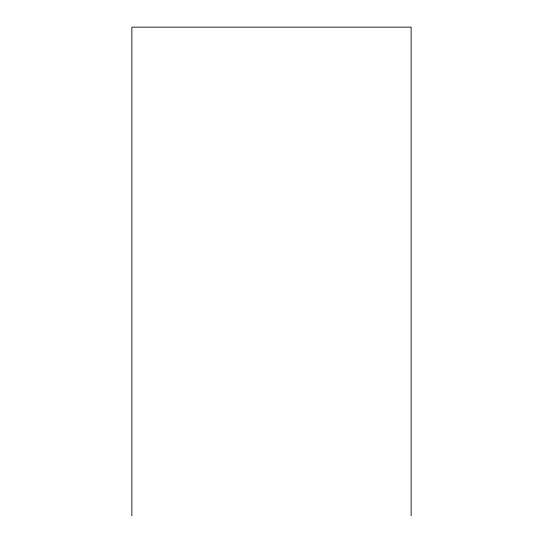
<?xml version="1.0" encoding="UTF-8"?>
<svg xmlns="http://www.w3.org/2000/svg" width="543" height="543" viewBox="0 0 543 543"><rect width="100%" height="100%" fill="white"/><g stroke="black" fill="none" stroke-linecap="round" stroke-linejoin="round"><path stroke-width="0.81" d="M411.126 515.85L411.126 27.15L131.874 27.15L131.874 515.85"/></g></svg>
